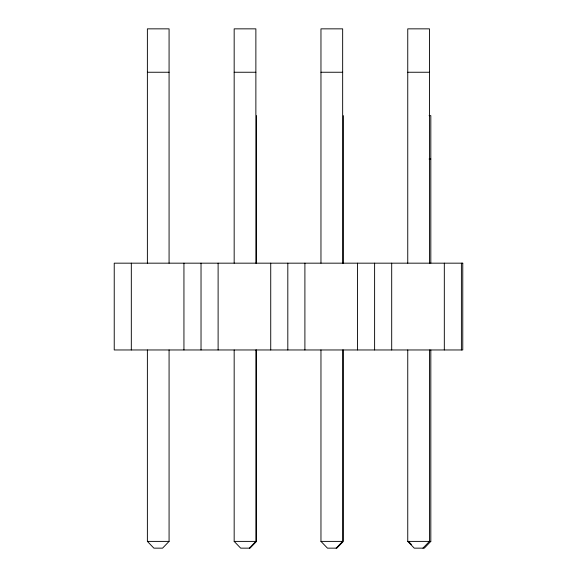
<?xml version="1.0" encoding="UTF-8"?>
<svg xmlns="http://www.w3.org/2000/svg" width="577" height="577" viewBox="0 0 577 577"><rect width="100%" height="100%" fill="white"/><g stroke="black" fill="none" stroke-linecap="round" stroke-linejoin="round"><path stroke-width="0.87" d="M169.075 349.965L169.075 541.392L162.563 548.15L153.886 548.15L147.38 541.392L147.38 349.965M249.358 548.15L255.871 541.392L255.871 349.965M336.153 548.15L342.659 541.392L342.659 349.965M422.941 548.15L429.454 541.392L429.454 349.965M430.817 349.965L430.817 541.392L424.311 548.15L414.264 548.15L407.751 541.392L407.751 349.965M147.38 72.248L169.075 72.248M234.168 72.248L255.871 72.248M320.963 72.248L342.659 72.248M407.751 72.248L429.454 72.248M429.086 115.645L430.817 115.645L430.817 263.17M429.086 159.036L430.817 159.036M147.38 541.392L169.075 541.392M234.168 349.965L234.168 541.392L255.871 541.392M320.963 349.965L320.963 541.392L342.659 541.392M407.751 541.392L430.817 541.392M408.437 541.392L411.394 544.464M320.963 541.392L327.469 548.15L336.831 548.15L343.344 541.392L343.344 349.965M234.168 541.392L240.681 548.15L250.043 548.15L256.549 541.392L256.549 349.965M461.398 263.17L461.398 349.965M444.319 263.17L444.319 349.965M429.454 263.17L429.454 28.85L407.751 28.85L407.751 263.17M391.696 263.17L391.696 349.965M374.61 263.17L374.61 349.965M357.524 263.17L357.524 349.965M343.344 115.645L343.344 263.17M342.659 263.17L342.659 28.85L320.963 28.85L320.963 263.17M304.901 263.17L304.901 349.965M287.815 263.17L287.815 349.965M270.728 263.17L270.728 349.965M256.549 115.645L256.549 263.17M255.871 263.17L255.871 28.85L234.168 28.85L234.168 263.17M218.113 263.17L218.113 349.965M201.027 263.17L201.027 349.965M183.94 263.17L183.94 349.965M169.075 263.17L169.075 28.85L147.38 28.85L147.38 263.17M131.318 263.17L131.318 349.965M462.768 263.17L114.232 263.17L114.232 349.965L462.768 349.965L462.768 263.17"/></g></svg>
